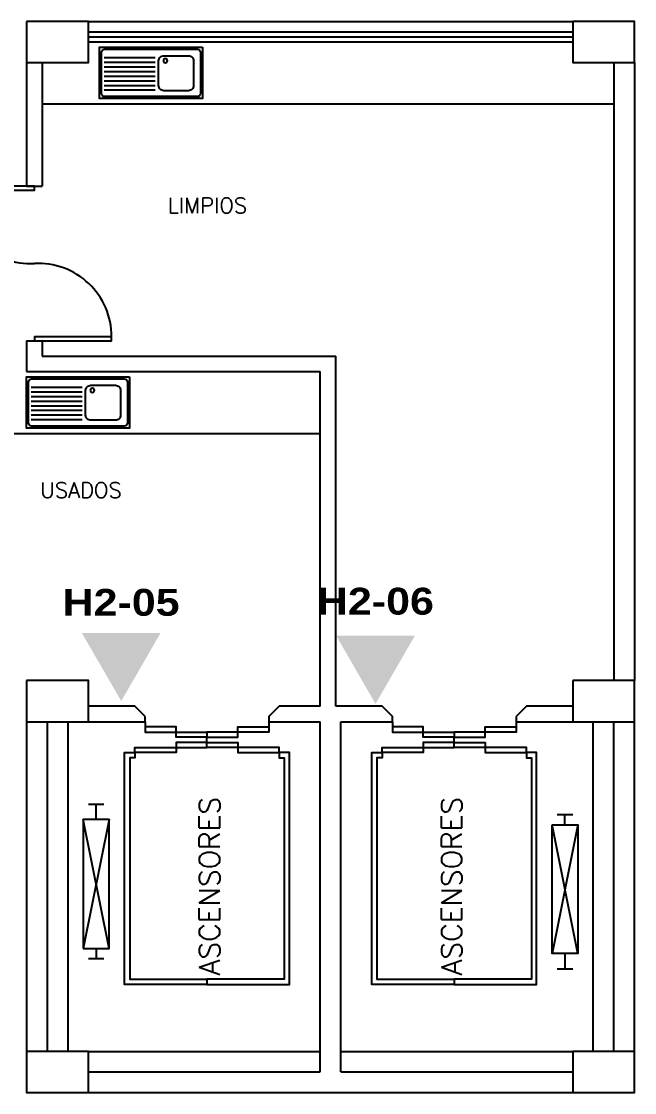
# Model space of a CAD drawing. Header units: metres. Extents: x 51 to 18146, y -212 to 18074.
# Drawn here: x 137.79 to 143.74, y 529.87 to 540.27 of the extents above; entities that cross this region are included whole.
import ezdxf

# ---------------------------------------------------------------- set-up
doc = ezdxf.new("R2010")
doc.units = ezdxf.units.M
doc.layers.get('0').update_dxf_attribs({"color": 250})
for name, color, linetype in [('AY', 1, 'Continuous'), ('COL', 2, 'Continuous'), ('ETIQUETADO RACK (H)', 3, 'Continuous'), ('ETIQUETAS RACK (G)', 3, 'Continuous'), ('MU', 1, 'Continuous'), ('NO', 250, 'Continuous'), ('PA', 7, 'Continuous'), ('PU', 1, 'Continuous'), ('SA', 1, 'Continuous'), ('VE', 5, 'Continuous')]:
    doc.layers.add(name, color=color, linetype=linetype)
doc.layers.get('0').freeze()
doc.styles.add('datos', font='ariblk.ttf', dxfattribs={"height": 300})
doc.styles.add('ROMANS', font='romans', dxfattribs={"height": 0.13})

# ---------------------------------------------------------------- blocks, each defined once
blk = doc.blocks.new('AS-07')
at = {"color": 0}
for p, q in [((0.446, 0.149), (-0.048, 0.149)), ((0.446, 0.104), (-0.048, 0.104)), ((0.446, 0.059), (-0.048, 0.059)), ((0.446, 0.014), (-0.048, 0.014)), ((0.446, -0.031), (-0.048, -0.031)), ((0.446, -0.076), (-0.048, -0.076)), ((0.446, -0.121), (-0.048, -0.121)), ((0.446, -0.166), (-0.048, -0.166))]:
    blk.add_line(p, q, dxfattribs=at)
blk.add_lwpolyline([(-0.507, 0.25), (-0.507, -0.25), (0.493, -0.25), (0.493, 0.25)], close=True, dxfattribs=at)
for points in [[(-0.487, 0.2), (-0.487, -0.2, 0.414214), (-0.457, -0.23), (0.443, -0.23, 0.414214), (0.473, -0.2), (0.473, 0.2, 0.414214), (0.443, 0.23), (-0.457, 0.23, 0.414214)], [(-0.421, 0.117), (-0.421, -0.123, 0.414214), (-0.371, -0.173), (-0.131, -0.173, 0.414214), (-0.081, -0.123), (-0.081, 0.117, 0.414214), (-0.131, 0.167), (-0.371, 0.167, 0.414214)]]:
    blk.add_lwpolyline(points, format="xyb", close=True, dxfattribs=at)
blk.add_circle((-0.147, 0.118), 0.02, dxfattribs=at)
blk = doc.blocks.new('-MP1')
at = {"color": 0}
for points in [[(0.475, 0.5), (0.475, 0), (0.5, 0), (0.5, 0.5), (0.475, 0.5, 0.429311), (0, 0, 3.280951)], [(-0.475, -0.5), (-0.475, 0), (-0.5, 0), (-0.5, -0.5), (-0.475, -0.5, 0.429311), (0, 0, 3.280951)]]:
    blk.add_lwpolyline(points, format="xyb", dxfattribs=at)

msp = doc.modelspace()

# ---------------------------------------------------------------- hatches: boundary and pattern name
at = {"layer": 'ETIQUETADO RACK (H)', "transparency": 33554687}
h = msp.add_hatch(color=256, dxfattribs=at)
h.dxf.hatch_style = 1
h.paths.add_polyline_path([(138.762, 533.667), (139.144, 534.328), (138.38, 534.328)])
h = msp.add_hatch(color=256, dxfattribs=at)
h.dxf.hatch_style = 1
h.paths.add_polyline_path([(141.23, 533.64), (141.612, 534.301), (140.849, 534.301)])

# ---------------------------------------------------------------- linework, layer by layer
at = {"layer": 'AY', "color": 0}
for p, q in [((138.244, 533.466), (138.244, 530.266)), ((143.344, 530.266), (143.344, 533.466)), ((139.594, 533.266), (139.594, 533.316)), ((141.994, 533.266), (141.994, 533.316)), ((138.444, 532.666), (138.594, 532.666)), ((138.519, 532.516), (138.519, 532.666)), ((138.644, 531.266), (138.394, 532.516)), ((138.644, 532.516), (138.394, 531.266)), ((142.994, 532.566), (143.144, 532.566)), ((143.069, 532.466), (143.069, 532.566)), ((143.194, 531.216), (142.944, 532.466)), ((143.194, 532.466), (142.944, 531.216)), ((138.519, 531.266), (138.519, 531.166)), ((138.444, 531.166), (138.594, 531.166)), ((143.069, 531.216), (143.069, 531.066)), ((142.994, 531.066), (143.144, 531.066)), ((138.444, 530.266), (140.694, 530.266)), ((140.894, 530.266), (143.144, 530.266))]:
    msp.add_line(p, q, dxfattribs=at)
at = {"layer": 'AY', "color": 15}
for points in [[(138.994, 533.466), (138.994, 533.416), (138.994, 533.366), (139.294, 533.366), (139.294, 533.416), (138.994, 533.416)], [(140.194, 533.466), (140.194, 533.416), (140.194, 533.366), (139.894, 533.366), (139.894, 533.416), (140.194, 533.416)], [(141.394, 533.466), (141.394, 533.416), (141.394, 533.366), (141.694, 533.366), (141.694, 533.416), (141.394, 533.416)], [(142.594, 533.466), (142.594, 533.416), (142.594, 533.366), (142.294, 533.366), (142.294, 533.416), (142.594, 533.416)], [(139.294, 533.366), (139.594, 533.366), (139.594, 533.316), (139.294, 533.316), (139.294, 533.366)], [(139.894, 533.366), (139.594, 533.366), (139.594, 533.316), (139.894, 533.316), (139.894, 533.366)], [(141.694, 533.366), (141.994, 533.366), (141.994, 533.316), (141.694, 533.316), (141.694, 533.366)], [(142.294, 533.366), (141.994, 533.366), (141.994, 533.316), (142.294, 533.316), (142.294, 533.366)], [(138.894, 533.166), (138.894, 533.216), (139.294, 533.216), (139.294, 533.166), (138.894, 533.166)], [(139.294, 533.216), (139.594, 533.216), (139.594, 533.266), (139.294, 533.266), (139.294, 533.216)], [(139.894, 533.216), (139.594, 533.216), (139.594, 533.266), (139.894, 533.266), (139.894, 533.216)], [(140.294, 533.166), (140.294, 533.216), (139.894, 533.216), (139.894, 533.166), (140.294, 533.166)], [(141.294, 533.166), (141.294, 533.216), (141.694, 533.216), (141.694, 533.166), (141.294, 533.166)], [(141.694, 533.216), (141.994, 533.216), (141.994, 533.266), (141.694, 533.266), (141.694, 533.216)], [(142.294, 533.216), (141.994, 533.216), (141.994, 533.266), (142.294, 533.266), (142.294, 533.216)], [(142.694, 533.166), (142.694, 533.216), (142.294, 533.216), (142.294, 533.166), (142.694, 533.166)]]:
    msp.add_lwpolyline(points, dxfattribs=at)
for points in [[(139.594, 530.916), (138.794, 530.916), (138.794, 533.166), (138.894, 533.166), (138.894, 533.116), (138.844, 533.116), (138.844, 530.966), (139.594, 530.966)], [(139.594, 530.916), (140.394, 530.916), (140.394, 533.166), (140.294, 533.166), (140.294, 533.116), (140.344, 533.116), (140.344, 530.966), (139.594, 530.966)], [(141.994, 530.916), (141.194, 530.916), (141.194, 533.166), (141.294, 533.166), (141.294, 533.116), (141.244, 533.116), (141.244, 530.966), (141.994, 530.966)], [(141.994, 530.916), (142.794, 530.916), (142.794, 533.166), (142.694, 533.166), (142.694, 533.116), (142.744, 533.116), (142.744, 530.966), (141.994, 530.966)], [(138.394, 531.266), (138.644, 531.266), (138.644, 532.516), (138.394, 532.516)], [(142.944, 532.466), (143.194, 532.466), (143.194, 531.216), (142.944, 531.216)]]:
    msp.add_lwpolyline(points, close=True, dxfattribs=at)
at = {"layer": 'COL', "color": 15}
for points in [[(137.844, 540.266), (137.844, 539.866), (138.444, 539.866), (138.444, 540.266)], [(143.144, 540.266), (143.144, 539.866), (143.744, 539.866), (143.744, 540.266)], [(137.844, 533.866), (137.844, 533.466), (138.444, 533.466), (138.444, 533.866)], [(143.144, 533.866), (143.144, 533.466), (143.744, 533.466), (143.744, 533.866)], [(137.844, 530.266), (137.844, 529.866), (138.444, 529.866), (138.444, 530.266)], [(143.144, 530.266), (143.144, 529.866), (143.744, 529.866), (143.744, 530.266)]]:
    msp.add_lwpolyline(points, close=True, dxfattribs=at)
at = {"layer": 'MU', "color": 0}
for p, q in [((137.994, 539.466), (143.544, 539.466)), ((137.194, 536.266), (140.694, 536.266))]:
    msp.add_line(p, q, dxfattribs=at)
at = {"layer": 'PA', "color": 0}
for p, q in [((137.844, 539.866), (137.844, 538.666)), ((137.994, 539.866), (137.994, 538.666)), ((143.544, 539.866), (143.544, 533.866)), ((143.744, 539.866), (143.744, 533.866)), ((137.844, 538.666), (137.994, 538.666)), ((137.844, 537.166), (137.844, 536.866)), ((137.844, 537.166), (137.994, 537.166)), ((137.994, 537.166), (137.994, 537.016)), ((137.994, 537.016), (140.844, 537.016)), ((140.844, 533.616), (140.844, 537.016)), ((137.844, 536.866), (140.694, 536.866)), ((140.694, 533.616), (140.694, 536.866)), ((138.894, 533.616), (138.444, 533.616)), ((138.994, 533.516), (138.894, 533.616)), ((142.694, 533.616), (142.594, 533.516)), ((143.144, 533.616), (142.694, 533.616)), ((137.844, 533.466), (137.844, 530.266)), ((138.044, 533.466), (138.044, 530.266)), ((138.444, 533.466), (138.994, 533.466)), ((138.994, 533.466), (138.994, 533.516)), ((140.694, 530.066), (140.694, 533.466)), ((140.894, 530.066), (140.894, 533.466)), ((142.594, 533.516), (142.594, 533.466)), ((142.594, 533.466), (143.144, 533.466)), ((143.544, 530.266), (143.544, 533.466)), ((143.744, 530.266), (143.744, 533.466)), ((138.444, 530.066), (140.694, 530.066)), ((140.894, 530.066), (143.144, 530.066)), ((138.444, 529.866), (143.144, 529.866))]:
    msp.add_line(p, q, dxfattribs=at)
at = {"layer": 'PA', "color": 15}
for points in [[(140.694, 533.616), (140.294, 533.616), (140.194, 533.516), (140.194, 533.466), (140.694, 533.466)], [(140.894, 533.466), (141.394, 533.466), (141.394, 533.516), (141.294, 533.616), (140.844, 533.616)]]:
    msp.add_lwpolyline(points, dxfattribs=at)
at = {"layer": 'VE', "color": 0}
for p, q in [((138.444, 540.266), (143.144, 540.266)), ((138.444, 540.166), (143.144, 540.166)), ((138.444, 540.116), (143.144, 540.116)), ((138.444, 540.066), (143.144, 540.066))]:
    msp.add_line(p, q, dxfattribs=at)

# ---------------------------------------------------------------- block references
at = {"layer": 'PU', "color": 0, "xscale": 1.5, "yscale": 1.5, "zscale": 1.5, "rotation": 90}
msp.add_blockref('-MP1', (137.919, 537.916), dxfattribs=at)
at = {"layer": 'SA', "color": 15, "xscale": -1}
for p in [(139.044, 539.766), (138.335, 536.566)]:
    msp.add_blockref('AS-07', p, dxfattribs=at)

# ---------------------------------------------------------------- texts
at = {"layer": 'ETIQUETAS RACK (G)', "transparency": 33554687, "char_height": 0.2608, "width": 1.40727, "attachment_point": 1, "style": 'datos'}
for s, insert in [('H2-06', (140.661, 534.767)), ('H2-05', (138.193, 534.756))]:
    msp.add_mtext(s, dxfattribs=dict(at, insert=insert))
at = {"layer": 'NO', "color": 0, "style": 'ROMANS'}
for s, p in [('LIMPIOS', (139.213, 538.404)), ('USADOS', (137.977, 535.64))]:
    msp.add_text(s, height=0.15, dxfattribs=at).set_placement(p)
for p in [(139.719, 531.005), (142.069, 531.005)]:
    msp.add_text('ASCENSORES', height=0.2, rotation=90, dxfattribs=at).set_placement(p)

doc.saveas('drawing.dxf')
